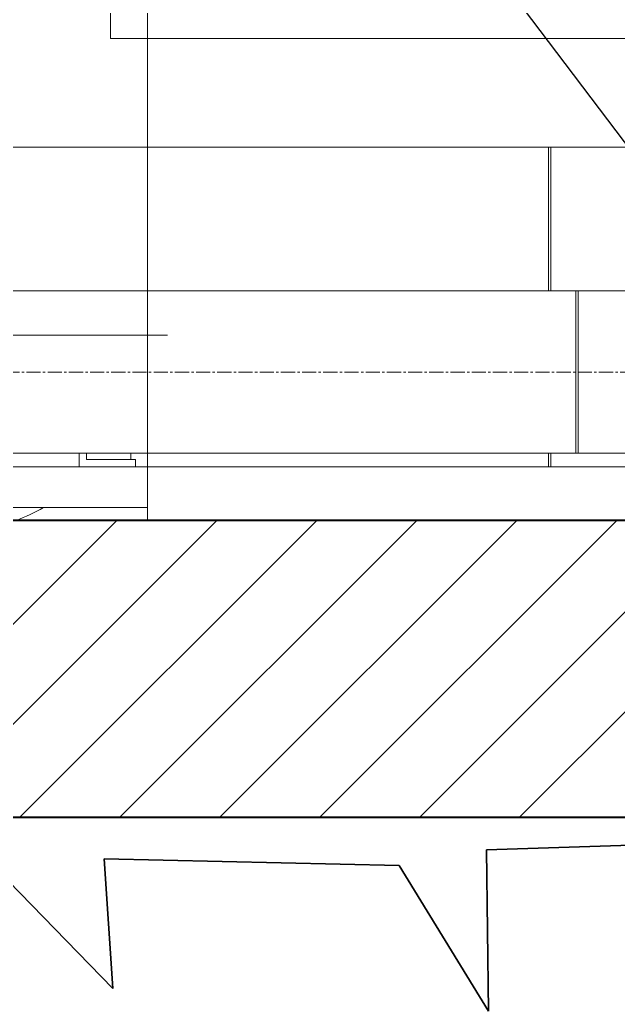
# Model space of a CAD drawing. Header units: millimetres. Extents: x 47631 to 558803, y 29659 to 315570.
# Drawn here: x 478435 to 479241, y 301038 to 302375 of the extents above; entities that cross this region are included whole.
import ezdxf

# ---------------------------------------------------------------- set-up
doc = ezdxf.new("R2010")
doc.units = ezdxf.units.MM
doc.linetypes.add('GP kota 13.83_20.63_22.63_PBS_strojarstvo_rashladni_sustav$0$CENTER2', pattern=[28.575, 19.05, -3.175, 3.175, -3.175])

msp = doc.modelspace()

# ---------------------------------------------------------------- linework, layer by layer
at = {"color": 20, "linetype": 'Continuous', "lineweight": 18}
for p, q in [((478556.8, 303464.3), (478556.8, 302349.5)), ((478556.8, 302349.5), (488556.8, 302349.5))]:
    msp.add_line(p, q, dxfattribs=at)
at = {"color": 1, "linetype": 'Continuous', "lineweight": -3}
for p, q in [((478509.6, 303187.6), (479940.6, 301296.1)), ((476231.8, 301699.3), (489756.8, 301699.5))]:
    msp.add_line(p, q, dxfattribs=at)
at = {"color": 5, "linetype": 'Continuous', "lineweight": 20}
for q in [(478606.8, 303173.1), (478606.8, 302925.5), (478606.8, 302670.1), (478606.8, 302447.4)]:
    msp.add_line((478606.8, 301702.5), q, dxfattribs=at)
at = {"color": 4, "linetype": 'Continuous', "lineweight": 20}
msp.add_line((478606.8, 301699.4), (478606.8, 302349.5), dxfattribs=at)
at = {"color": 8, "linetype": 'Continuous', "lineweight": 9}
for p, q in [((483157.1, 302202.7), (476791, 302202.7)), ((477256.8, 302202.7), (479122, 302202.7)), ((479147.3, 302202.7), (479147.3, 302009.1)), ((479150.5, 302202.7), (479150.5, 302009.1)), ((479442.2, 302009.1), (476704.8, 302009.1)), ((476806.8, 302009.1), (478905.3, 302009.1)), ((479183.9, 302009.1), (479183.9, 301790)), ((479187.1, 302009.1), (479187.1, 301790)), ((478633.6, 301949.5), (478039.9, 301949.5)), ((479442.2, 301790), (476668.1, 301790)), ((476806.8, 301790), (478815.3, 301790)), ((478514.6, 301771.7), (478514.6, 301790)), ((478524.6, 301790), (478524.6, 301781.7)), ((478584.6, 301790), (478584.6, 301781.7)), ((479147.3, 301790), (479147.3, 301771.7)), ((479150.5, 301790), (479150.5, 301771.7)), ((479452.9, 301771.7), (476694.5, 301771.7)), ((478057.4, 301771.7), (478606.8, 301771.7)), ((478524.6, 301781.7), (478590.8, 301781.7)), ((478590.8, 301781.7), (478590.8, 301771.7)), ((478057.4, 301716.7), (478606.8, 301716.7))]:
    msp.add_line(p, q, dxfattribs=at)
at = {"color": 43, "linetype": 'Continuous', "lineweight": 15}
msp.add_line((478556.8, 302202.7), (478556.8, 302202.7), dxfattribs=at)
at = {"color": 4, "linetype": 'GP kota 13.83_20.63_22.63_PBS_strojarstvo_rashladni_sustav$0$CENTER2', "lineweight": 9}
msp.add_line((490807.2, 301899.5), (476497.1, 301899.5), dxfattribs=at)
at = {"color": 3, "linetype": 'Continuous', "lineweight": 40}
for p, q in [((491356.8, 301699.5), (476106.8, 301699.5)), ((476606.8, 301299.3), (479906.8, 301299.3))]:
    msp.add_line(p, q, dxfattribs=at)
at = {"color": 8, "linetype": 'Continuous', "lineweight": 5}
for p, q in [((478165.5, 301299.3), (478565.7, 301699.5)), ((478300.2, 301299.3), (478700.4, 301699.5)), ((478434.9, 301299.3), (478835.1, 301699.5)), ((478569.6, 301299.3), (478969.8, 301699.5)), ((478704.3, 301299.3), (479104.5, 301699.5)), ((478839, 301299.3), (479239.2, 301699.5)), ((478973.7, 301299.3), (479373.9, 301699.5)), ((479108.4, 301299.3), (479508.6, 301699.5))]:
    msp.add_line(p, q, dxfattribs=at)
at = {"color": 253, "linetype": 'Continuous', "lineweight": 35}
for p, q in [((479063.9, 301255.3), (479515.3, 301269.3)), ((478383.2, 301250.2), (478560.2, 301068.3)), ((479066.2, 301037.6), (479063.9, 301255.3)), ((478560.2, 301068.3), (478548.5, 301243.2)), ((478548.5, 301243.2), (478946, 301234.3)), ((478946, 301234.3), (479066.2, 301037.6))]:
    msp.add_line(p, q, dxfattribs=at)
at = {"color": 8, "linetype": 'Continuous', "lineweight": 9}
msp.add_arc((478336.8, 301949.5), 266.7, 290.3838, 299.2037, dxfattribs=at)
msp.add_arc((478336.8, 301949.5), 266.7, 290.3838, 299.2037, dxfattribs=at)

doc.saveas('drawing.dxf')
